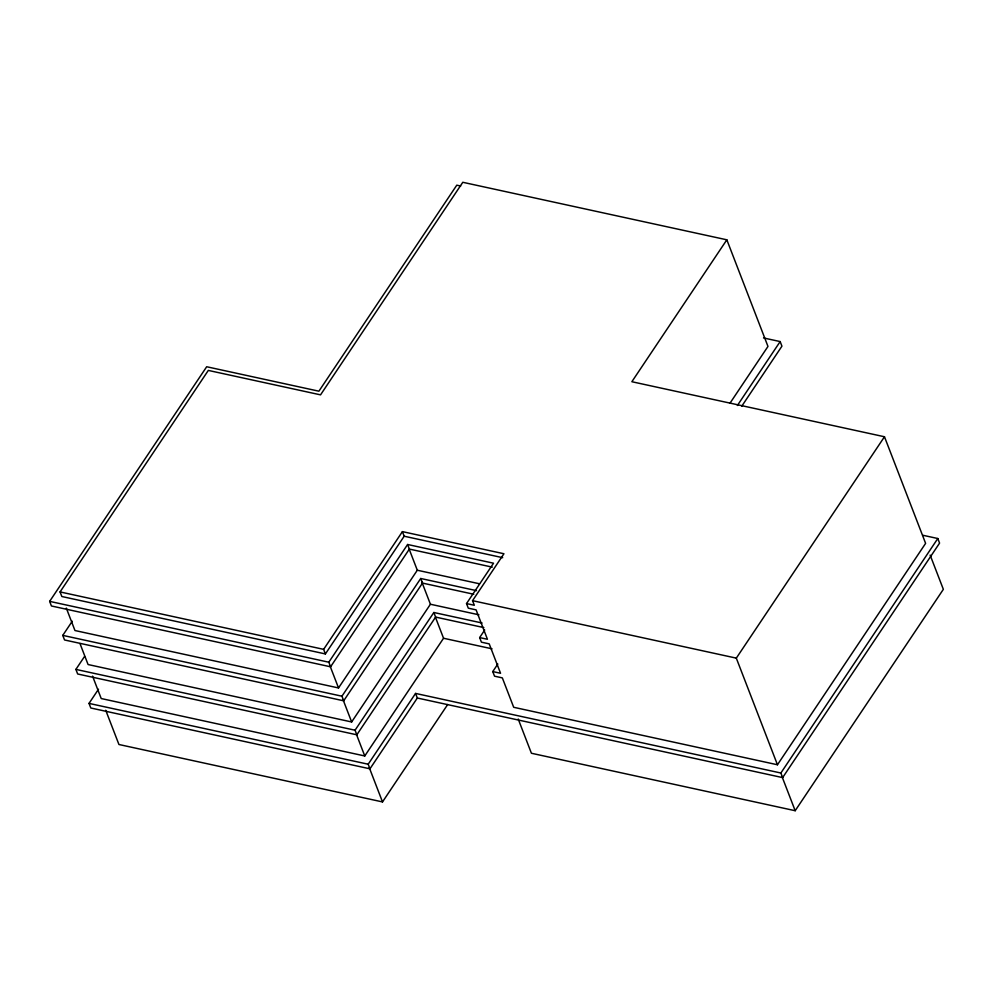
<?xml version="1.0" encoding="UTF-8"?>
<svg xmlns="http://www.w3.org/2000/svg" width="993" height="993" viewBox="0 0 993 993"><rect width="100%" height="100%" fill="white"/><g stroke="black" fill="none" stroke-linecap="round" stroke-linejoin="round"><path stroke-width="1.49" d="M484.708 630.009L479.644 637.58L487.439 639.269L476.094 609.863L468.286 608.163L466.524 603.57L493.533 563.205L407.602 544.487L409.364 549.079L330.582 666.8L51.425 605.978L49.65 601.373L206.681 366.752L318.902 391.192L456.78 185.182L460.678 186.026M466.524 603.57L474.319 605.271L472.544 600.666L503.947 553.746L402.413 531.627L404.188 536.22L325.394 653.94L61.839 596.52L60.064 591.927L208.319 370.414L320.54 394.854L462.8 182.29L726.839 239.809L767.974 346.433L730.016 403.158M476.503 590.649L420.722 578.485L422.497 583.09L343.702 700.81L64.545 639.976L62.77 635.383L72.266 621.208M482.089 623.008L433.842 612.495L435.617 617.087L356.835 734.808L77.665 673.986L75.89 669.394L84.529 656.497M417.333 698.017L782.633 777.606L780.87 773.013L415.558 693.424L417.333 698.017L369.955 768.818L90.785 707.997L89.022 703.404L98.506 689.216M325.394 653.94L323.631 649.348L402.413 531.627M330.582 666.8L328.807 662.207L407.602 544.487M66.32 608.113L74.959 630.53L338.526 687.95L417.308 570.23L409.203 549.228M343.702 700.81L341.94 696.205L420.722 578.485M79.974 643.526L88.079 664.54L351.646 721.961L430.428 604.24L421.777 581.836M356.835 734.808L355.06 730.215L433.842 612.495M92.56 676.134L101.212 698.538L364.766 755.971L443.548 638.251L435.443 617.236M369.955 768.818L368.18 764.225L415.558 693.424M726.839 239.809L631.858 381.722L884.478 436.759L925.613 543.37L777.457 764.759L513.691 707.289L502.334 677.884L494.539 676.183L492.764 671.578L497.828 664.019M105.73 710.268L118.937 744.502L382.504 801.922L447.706 704.496M737.389 405.492L780.163 341.567L763.543 337.955M741.721 406.249L781.938 346.172L780.163 341.567M777.457 764.759L736.31 658.136L884.478 436.759M780.87 773.013L937.802 538.516L922.683 535.227M782.633 777.606L939.577 543.109L937.802 538.516M518.209 719.019L531.416 753.253L795.182 810.71L943.35 589.333L930.143 555.099M404.188 536.22L502.694 557.681M409.364 549.079L492.292 567.14M417.308 570.23L479.445 583.772M422.497 583.09L473.748 594.248M472.544 600.666L736.31 658.136M430.428 604.24L478.924 614.804M435.617 617.087L483.864 627.601M443.548 638.251L492.044 648.814M492.764 671.578L500.559 673.279L489.214 643.874L481.419 642.173L479.644 637.58M60.064 591.927L323.631 649.348M49.65 601.373L328.807 662.207M62.77 635.383L341.94 696.205M75.89 669.394L355.06 730.215M89.022 703.404L368.18 764.225M781.975 776.489L795.182 810.71M329.875 665.546L338.526 687.95M342.995 699.544L351.646 721.961M356.661 734.957L364.766 755.971M369.297 767.688L382.504 801.922"/></g></svg>
